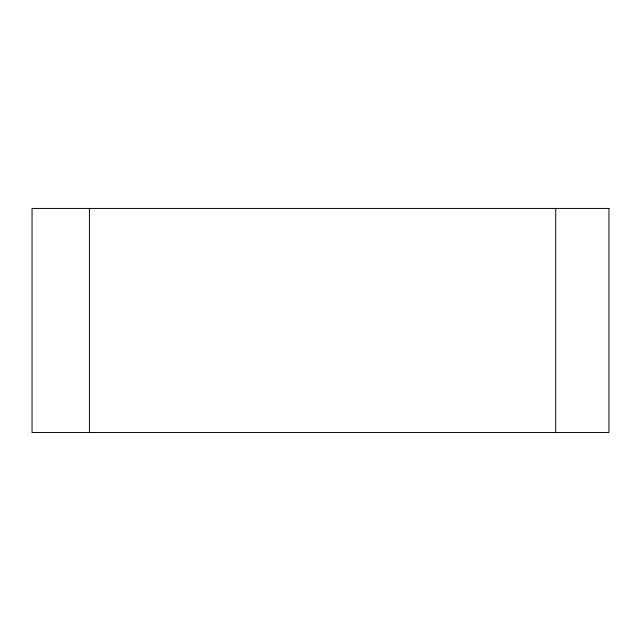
<?xml version="1.0" encoding="UTF-8"?>
<svg xmlns="http://www.w3.org/2000/svg" width="641" height="641" viewBox="0 0 641 641"><rect width="100%" height="100%" fill="white"/><g stroke="black" fill="none" stroke-linecap="round" stroke-linejoin="round"><path stroke-width="0.96" d="M555.715 208.453L555.715 432.547M89.428 208.453L89.428 432.547M608.95 208.453L32.05 208.453L32.05 432.547L608.95 432.547L608.95 208.453"/></g></svg>
